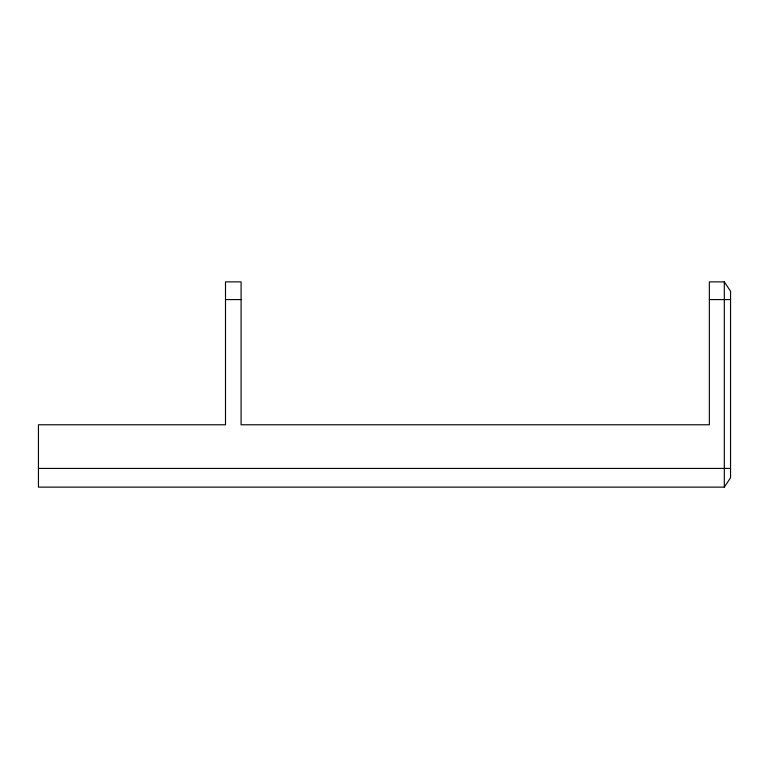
<?xml version="1.0" encoding="UTF-8"?>
<svg xmlns="http://www.w3.org/2000/svg" width="769" height="769" viewBox="0 0 769 769"><rect width="100%" height="100%" fill="white"/><g stroke="black" fill="none" stroke-linecap="round" stroke-linejoin="round"><path stroke-width="1.15" d="M724.311 487.133L730.55 477.78L730.55 291.22L724.311 281.867L709.354 281.867L709.354 424.776L241.091 424.776L241.091 281.867L225.5 281.867L225.5 424.776L38.45 424.776L38.45 487.133L724.311 487.133L724.311 281.867M225.5 299.583L241.091 299.583M709.354 299.583L730.55 299.583M38.45 468.427L730.55 468.427"/></g></svg>
